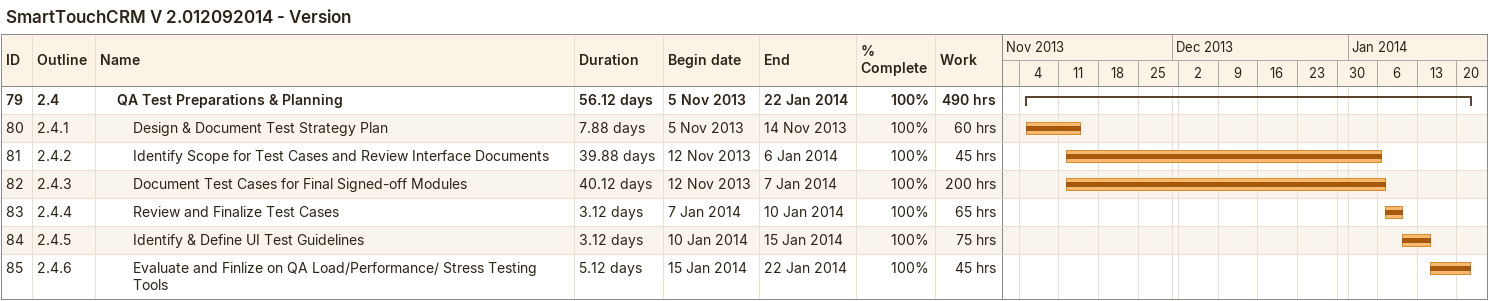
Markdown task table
SmartTouchCRM V 2.012092014 - Version

| ID | WBS | Task | Duration | Start | Finish | % complete | Work (h) |
|---|---|---|---|---|---|---|---|
| 79 | 2.4 | **QA Test Preparations & Planning** | 56.12d | 2013-11-05 | 2014-01-22 | 100 | 490 |
| 80 | 2.4.1 | Design & Document Test Strategy Plan | 7.88d | 2013-11-05 | 2013-11-14 | 100 | 60 |
| 81 | 2.4.2 | Identify Scope for Test Cases and Review Interface Documents | 39.88d | 2013-11-12 | 2014-01-06 | 100 | 45 |
| 82 | 2.4.3 | Document Test Cases for Final Signed-off Modules | 40.12d | 2013-11-12 | 2014-01-07 | 100 | 200 |
| 83 | 2.4.4 | Review and Finalize Test Cases | 3.12d | 2014-01-07 | 2014-01-10 | 100 | 65 |
| 84 | 2.4.5 | Identify & Define UI Test Guidelines | 3.12d | 2014-01-10 | 2014-01-15 | 100 | 75 |
| 85 | 2.4.6 | Evaluate and Finlize on QA Load/Performance/ Stress Testing Tools | 5.12d | 2014-01-15 | 2014-01-22 | 100 | 45 |
